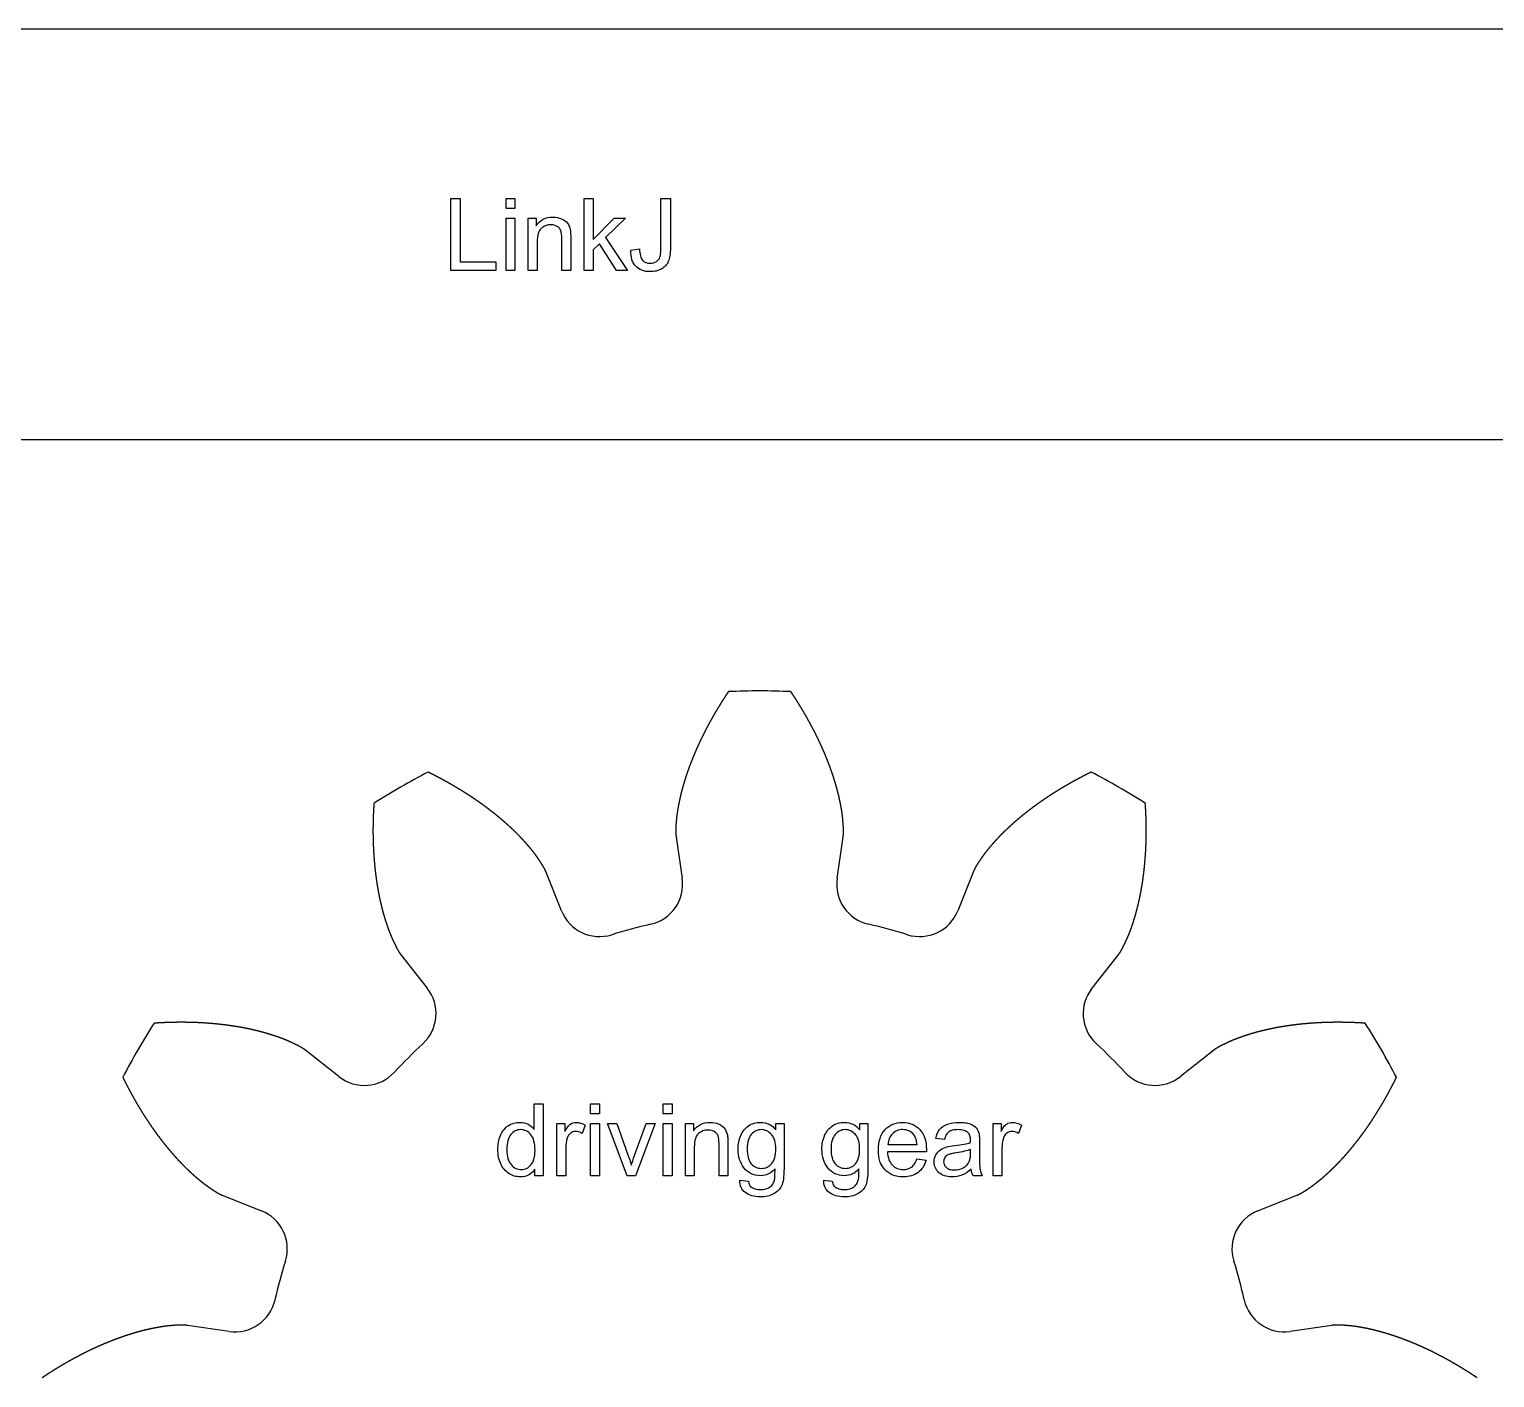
# Model space of a CAD drawing. Header units: millimetres. Extents: x 19 to 1179, y 19 to 1134.
# Drawn here: x 671.4 to 992.9, y 838.5 to 1134.3 of the extents above; entities that cross this region are included whole.
import ezdxf

# ---------------------------------------------------------------- set-up
doc = ezdxf.new("R2010")
doc.units = ezdxf.units.MM
doc.layers.add('cut', color=5, linetype='Continuous', true_color=0x0000ff)
doc.layers.add('line engraving', color=1, linetype='Continuous', true_color=0xff0000)

msp = doc.modelspace()

# ---------------------------------------------------------------- linework, layer by layer
at = {"layer": 'cut', "color": 5, "true_color": 0x0000ff}
for p, q in [((813.28, 957.14), (814.62, 948)), ((848.6, 948), (849.93, 957.14)), ((788.13, 940.9), (784.72, 949.48)), ((878.5, 949.48), (875.09, 940.9)), ((752.97, 931.15), (758.7, 923.91)), ((904.52, 923.91), (910.24, 931.15)), ((739.31, 904.52), (732.06, 910.24)), ((931.15, 910.24), (923.91, 904.52)), ((713.73, 878.5), (722.32, 875.09)), ((940.9, 875.09), (949.48, 878.5)), ((715.22, 848.6), (706.08, 849.93)), ((957.14, 849.93), (948, 848.6))]:
    msp.add_line(p, q, dxfattribs=at)
msp.add_lwpolyline([(664.2, 1044.26), (1114.2, 1044.26, 1), (1114.2, 1134.26), (664.2, 1134.26, 1)], format="xyb", close=True, dxfattribs=at)
for centre, radius, start, end in [((831.61, 831.61), 157.5, 87.5067, 92.4933), ((831.61, 831.61), 157.5, 117.5067, 122.4933), ((831.61, 831.61), 157.5, 57.5067, 62.4933), ((805.71, 946.7), 9, -77.3183, 8.3062), ((857.51, 946.7), 9, 171.6938, -102.6817), ((796.49, 944.23), 9, -158.3062, -72.6817), ((866.72, 944.23), 9, -107.3183, -21.6938), ((831.61, 831.61), 108.97, 102.6817, 107.3183), ((831.61, 831.61), 108.97, 72.6817, 77.3183), ((751.63, 918.33), 9, -47.3183, 38.3062), ((911.58, 918.33), 9, 141.6938, -132.6817), ((831.61, 831.61), 157.5, 147.5067, 152.4933), ((831.61, 831.61), 157.5, 27.5067, 32.4933), ((831.61, 831.61), 108.97, 132.6817, 137.3183), ((831.61, 831.61), 108.97, 42.6817, 47.3183), ((744.89, 911.58), 9, -128.3062, -42.6817), ((918.33, 911.58), 9, -137.3183, -51.6938), ((718.99, 866.72), 9, -17.3183, 68.3062), ((944.23, 866.72), 9, 111.6938, -162.6817), ((831.61, 831.61), 108.97, 162.6817, 167.3183), ((831.61, 831.61), 108.97, 12.6817, 17.3183), ((716.52, 857.51), 9, -98.3062, -12.6817), ((946.7, 857.51), 9, -167.3183, -81.6938)]:
    msp.add_arc(centre, radius, start, end, dxfattribs=at)
for points in [[(824.76, 988.96), (824.7, 988.87), (824.58, 988.7), (824.41, 988.43), (824.18, 988.08), (823.89, 987.65), (823.61, 987.21), (823.33, 986.77), (823.05, 986.32), (822.78, 985.88), (822.51, 985.44), (822.24, 985), (821.98, 984.55), (821.72, 984.11), (821.46, 983.66), (821.21, 983.22), (820.96, 982.77), (820.71, 982.32), (820.46, 981.87), (820.22, 981.42), (819.99, 980.97), (819.75, 980.52), (819.52, 980.07), (819.29, 979.62), (819.07, 979.17), (818.85, 978.72), (818.63, 978.26), (818.41, 977.81), (818.2, 977.35), (818, 976.9), (817.79, 976.44), (817.59, 975.99), (817.4, 975.53), (817.21, 975.07), (817.02, 974.62), (816.83, 974.16), (816.65, 973.7), (816.47, 973.24), (816.3, 972.78), (816.13, 972.33), (815.96, 971.87), (815.8, 971.41), (815.64, 970.95), (815.49, 970.49), (815.34, 970.02), (815.19, 969.56), (815.05, 969.1), (814.92, 968.64), (814.78, 968.18), (814.65, 967.72), (814.53, 967.26), (814.41, 966.79), (814.3, 966.33), (814.19, 965.87), (814.09, 965.41), (813.99, 964.95), (813.89, 964.48), (813.8, 964.02), (813.72, 963.56), (813.64, 963.1), (813.56, 962.64), (813.49, 962.18), (813.44, 961.71), (813.39, 961.25), (813.34, 960.79), (813.3, 960.33), (813.27, 959.87), (813.24, 959.41), (813.21, 958.96), (813.2, 958.5), (813.2, 958.04), (813.22, 957.68), (813.24, 957.41), (813.27, 957.23), (813.28, 957.14)], [(849.93, 957.14), (849.95, 957.23), (849.97, 957.41), (850, 957.68), (850.02, 958.04), (850.02, 958.5), (850, 958.96), (849.98, 959.41), (849.95, 959.87), (849.91, 960.33), (849.87, 960.79), (849.83, 961.25), (849.78, 961.71), (849.72, 962.18), (849.65, 962.64), (849.58, 963.1), (849.5, 963.56), (849.41, 964.02), (849.32, 964.48), (849.23, 964.95), (849.13, 965.41), (849.03, 965.87), (848.92, 966.33), (848.8, 966.79), (848.68, 967.26), (848.56, 967.72), (848.43, 968.18), (848.3, 968.64), (848.16, 969.1), (848.02, 969.56), (847.88, 970.02), (847.73, 970.49), (847.57, 970.95), (847.41, 971.41), (847.25, 971.87), (847.09, 972.33), (846.92, 972.78), (846.74, 973.24), (846.57, 973.7), (846.38, 974.16), (846.2, 974.62), (846.01, 975.07), (845.82, 975.53), (845.62, 975.99), (845.42, 976.44), (845.22, 976.9), (845.01, 977.35), (844.8, 977.81), (844.59, 978.26), (844.37, 978.72), (844.15, 979.17), (843.92, 979.62), (843.7, 980.07), (843.47, 980.52), (843.23, 980.97), (842.99, 981.42), (842.75, 981.87), (842.51, 982.32), (842.26, 982.77), (842.01, 983.22), (841.75, 983.66), (841.5, 984.11), (841.24, 984.55), (840.97, 985), (840.71, 985.44), (840.44, 985.88), (840.16, 986.32), (839.89, 986.77), (839.61, 987.21), (839.33, 987.65), (839.04, 988.08), (838.81, 988.43), (838.63, 988.7), (838.52, 988.87), (838.46, 988.96)], [(784.72, 949.48), (784.68, 949.57), (784.61, 949.73), (784.5, 949.98), (784.33, 950.31), (784.11, 950.7), (783.86, 951.09), (783.61, 951.48), (783.36, 951.86), (783.1, 952.24), (782.83, 952.62), (782.57, 953), (782.29, 953.37), (782.01, 953.74), (781.72, 954.11), (781.43, 954.47), (781.13, 954.83), (780.82, 955.19), (780.51, 955.54), (780.2, 955.89), (779.88, 956.24), (779.56, 956.59), (779.24, 956.94), (778.91, 957.28), (778.57, 957.62), (778.23, 957.96), (777.89, 958.29), (777.55, 958.63), (777.2, 958.96), (776.84, 959.29), (776.49, 959.61), (776.13, 959.94), (775.76, 960.26), (775.4, 960.58), (775.03, 960.9), (774.65, 961.21), (774.28, 961.52), (773.9, 961.84), (773.51, 962.14), (773.13, 962.45), (772.74, 962.75), (772.35, 963.05), (771.95, 963.35), (771.55, 963.65), (771.15, 963.95), (770.75, 964.24), (770.34, 964.53), (769.93, 964.82), (769.52, 965.1), (769.11, 965.39), (768.69, 965.67), (768.27, 965.95), (767.84, 966.23), (767.42, 966.5), (766.99, 966.77), (766.56, 967.04), (766.13, 967.31), (765.69, 967.58), (765.25, 967.84), (764.81, 968.1), (764.37, 968.36), (763.92, 968.62), (763.47, 968.88), (763.02, 969.13), (762.57, 969.38), (762.12, 969.63), (761.66, 969.87), (761.2, 970.12), (760.74, 970.36), (760.27, 970.6), (759.81, 970.84), (759.43, 971.02), (759.15, 971.16), (758.96, 971.26), (758.87, 971.3)], [(904.35, 971.3), (904.26, 971.26), (904.07, 971.16), (903.78, 971.02), (903.41, 970.84), (902.94, 970.6), (902.48, 970.36), (902.02, 970.12), (901.56, 969.87), (901.1, 969.63), (900.64, 969.38), (900.19, 969.13), (899.74, 968.88), (899.29, 968.62), (898.85, 968.36), (898.4, 968.1), (897.96, 967.84), (897.53, 967.58), (897.09, 967.31), (896.66, 967.04), (896.22, 966.77), (895.8, 966.5), (895.37, 966.23), (894.95, 965.95), (894.53, 965.67), (894.11, 965.39), (893.69, 965.1), (893.28, 964.82), (892.87, 964.53), (892.47, 964.24), (892.06, 963.95), (891.66, 963.65), (891.26, 963.35), (890.87, 963.05), (890.48, 962.75), (890.09, 962.45), (889.7, 962.14), (889.32, 961.84), (888.94, 961.52), (888.56, 961.21), (888.19, 960.9), (887.82, 960.58), (887.45, 960.26), (887.09, 959.94), (886.73, 959.61), (886.37, 959.29), (886.02, 958.96), (885.67, 958.63), (885.32, 958.29), (884.98, 957.96), (884.64, 957.62), (884.31, 957.28), (883.98, 956.94), (883.65, 956.59), (883.33, 956.24), (883.02, 955.89), (882.7, 955.54), (882.39, 955.19), (882.09, 954.83), (881.79, 954.47), (881.49, 954.11), (881.21, 953.74), (880.92, 953.37), (880.65, 953), (880.38, 952.62), (880.12, 952.24), (879.86, 951.86), (879.6, 951.48), (879.35, 951.09), (879.11, 950.7), (878.88, 950.31), (878.72, 949.98), (878.6, 949.73), (878.53, 949.57), (878.5, 949.48)], [(747, 964.45), (746.99, 964.35), (746.98, 964.14), (746.96, 963.82), (746.93, 963.4), (746.91, 962.88), (746.88, 962.36), (746.86, 961.84), (746.84, 961.32), (746.83, 960.8), (746.81, 960.28), (746.8, 959.76), (746.8, 959.25), (746.79, 958.73), (746.79, 958.22), (746.8, 957.7), (746.8, 957.19), (746.81, 956.68), (746.82, 956.17), (746.84, 955.66), (746.86, 955.15), (746.88, 954.64), (746.91, 954.14), (746.94, 953.63), (746.97, 953.13), (747, 952.63), (747.04, 952.12), (747.08, 951.62), (747.13, 951.13), (747.18, 950.63), (747.23, 950.13), (747.28, 949.64), (747.34, 949.14), (747.4, 948.65), (747.47, 948.16), (747.54, 947.67), (747.61, 947.19), (747.68, 946.7), (747.76, 946.22), (747.84, 945.73), (747.93, 945.25), (748.02, 944.77), (748.11, 944.3), (748.21, 943.82), (748.31, 943.35), (748.42, 942.87), (748.52, 942.4), (748.64, 941.94), (748.75, 941.47), (748.87, 941.01), (748.99, 940.54), (749.12, 940.08), (749.25, 939.63), (749.39, 939.17), (749.53, 938.72), (749.68, 938.27), (749.83, 937.82), (749.98, 937.38), (750.14, 936.94), (750.3, 936.5), (750.46, 936.06), (750.64, 935.63), (750.82, 935.2), (751, 934.77), (751.2, 934.35), (751.39, 933.94), (751.59, 933.52), (751.8, 933.11), (752, 932.7), (752.22, 932.29), (752.45, 931.9), (752.65, 931.59), (752.81, 931.37), (752.92, 931.23), (752.97, 931.15)], [(910.24, 931.15), (910.3, 931.23), (910.41, 931.37), (910.57, 931.59), (910.77, 931.9), (911, 932.29), (911.21, 932.7), (911.42, 933.11), (911.62, 933.52), (911.82, 933.94), (912.02, 934.35), (912.21, 934.77), (912.4, 935.2), (912.58, 935.63), (912.75, 936.06), (912.92, 936.5), (913.08, 936.94), (913.24, 937.38), (913.39, 937.82), (913.54, 938.27), (913.68, 938.72), (913.82, 939.17), (913.96, 939.63), (914.09, 940.08), (914.22, 940.54), (914.34, 941.01), (914.46, 941.47), (914.58, 941.94), (914.69, 942.4), (914.8, 942.87), (914.9, 943.35), (915.01, 943.82), (915.1, 944.3), (915.2, 944.77), (915.29, 945.25), (915.37, 945.73), (915.45, 946.22), (915.53, 946.7), (915.61, 947.19), (915.68, 947.67), (915.75, 948.16), (915.81, 948.65), (915.88, 949.14), (915.93, 949.64), (915.99, 950.13), (916.04, 950.63), (916.09, 951.13), (916.13, 951.62), (916.18, 952.12), (916.21, 952.63), (916.25, 953.13), (916.28, 953.63), (916.31, 954.14), (916.33, 954.64), (916.36, 955.15), (916.38, 955.66), (916.39, 956.17), (916.4, 956.68), (916.41, 957.19), (916.42, 957.7), (916.42, 958.22), (916.42, 958.73), (916.42, 959.25), (916.41, 959.76), (916.4, 960.28), (916.39, 960.8), (916.38, 961.32), (916.36, 961.84), (916.33, 962.36), (916.31, 962.88), (916.28, 963.4), (916.26, 963.82), (916.24, 964.14), (916.22, 964.35), (916.22, 964.45)], [(732.06, 910.24), (731.99, 910.3), (731.84, 910.41), (731.62, 910.57), (731.32, 910.77), (730.92, 911), (730.52, 911.21), (730.11, 911.42), (729.7, 911.62), (729.28, 911.82), (728.86, 912.02), (728.44, 912.21), (728.02, 912.4), (727.59, 912.58), (727.16, 912.75), (726.72, 912.92), (726.28, 913.08), (725.84, 913.24), (725.39, 913.39), (724.94, 913.54), (724.49, 913.68), (724.04, 913.82), (723.59, 913.96), (723.13, 914.09), (722.67, 914.22), (722.21, 914.34), (721.75, 914.46), (721.28, 914.58), (720.81, 914.69), (720.34, 914.8), (719.87, 914.9), (719.4, 915.01), (718.92, 915.1), (718.44, 915.2), (717.96, 915.29), (717.48, 915.37), (717, 915.45), (716.52, 915.53), (716.03, 915.61), (715.54, 915.68), (715.05, 915.75), (714.56, 915.81), (714.07, 915.88), (713.58, 915.93), (713.08, 915.99), (712.59, 916.04), (712.09, 916.09), (711.59, 916.13), (711.09, 916.18), (710.59, 916.21), (710.09, 916.25), (709.58, 916.28), (709.08, 916.31), (708.57, 916.33), (708.07, 916.36), (707.56, 916.38), (707.05, 916.39), (706.54, 916.4), (706.02, 916.41), (705.51, 916.42), (705, 916.42), (704.48, 916.42), (703.97, 916.42), (703.45, 916.41), (702.93, 916.4), (702.42, 916.39), (701.9, 916.38), (701.38, 916.36), (700.86, 916.33), (700.33, 916.31), (699.81, 916.28), (699.39, 916.26), (699.08, 916.24), (698.87, 916.22), (698.76, 916.22)], [(964.45, 916.22), (964.35, 916.22), (964.14, 916.24), (963.82, 916.26), (963.4, 916.28), (962.88, 916.31), (962.36, 916.33), (961.84, 916.36), (961.32, 916.38), (960.8, 916.39), (960.28, 916.4), (959.76, 916.41), (959.25, 916.42), (958.73, 916.42), (958.22, 916.42), (957.7, 916.42), (957.19, 916.41), (956.68, 916.4), (956.17, 916.39), (955.66, 916.38), (955.15, 916.36), (954.64, 916.33), (954.14, 916.31), (953.63, 916.28), (953.13, 916.25), (952.63, 916.21), (952.12, 916.18), (951.62, 916.13), (951.13, 916.09), (950.63, 916.04), (950.13, 915.99), (949.64, 915.93), (949.14, 915.88), (948.65, 915.81), (948.16, 915.75), (947.67, 915.68), (947.19, 915.61), (946.7, 915.53), (946.22, 915.45), (945.73, 915.37), (945.25, 915.29), (944.77, 915.2), (944.3, 915.1), (943.82, 915.01), (943.35, 914.9), (942.87, 914.8), (942.4, 914.69), (941.94, 914.58), (941.47, 914.46), (941.01, 914.34), (940.54, 914.22), (940.08, 914.09), (939.63, 913.96), (939.17, 913.82), (938.72, 913.68), (938.27, 913.54), (937.82, 913.39), (937.38, 913.24), (936.94, 913.08), (936.5, 912.92), (936.06, 912.75), (935.63, 912.58), (935.2, 912.4), (934.77, 912.21), (934.35, 912.02), (933.94, 911.82), (933.52, 911.62), (933.11, 911.42), (932.7, 911.21), (932.29, 911), (931.9, 910.77), (931.59, 910.57), (931.37, 910.41), (931.23, 910.3), (931.15, 910.24)], [(691.91, 904.35), (691.96, 904.26), (692.05, 904.07), (692.19, 903.78), (692.38, 903.41), (692.62, 902.94), (692.86, 902.48), (693.1, 902.02), (693.34, 901.56), (693.59, 901.1), (693.84, 900.64), (694.09, 900.19), (694.34, 899.74), (694.59, 899.29), (694.85, 898.85), (695.11, 898.4), (695.37, 897.96), (695.64, 897.53), (695.9, 897.09), (696.17, 896.66), (696.44, 896.22), (696.71, 895.8), (696.99, 895.37), (697.27, 894.95), (697.55, 894.53), (697.83, 894.11), (698.11, 893.69), (698.4, 893.28), (698.69, 892.87), (698.98, 892.47), (699.27, 892.06), (699.56, 891.66), (699.86, 891.26), (700.16, 890.87), (700.46, 890.48), (700.77, 890.09), (701.07, 889.7), (701.38, 889.32), (701.69, 888.94), (702, 888.56), (702.32, 888.19), (702.64, 887.82), (702.96, 887.45), (703.28, 887.09), (703.6, 886.73), (703.93, 886.37), (704.26, 886.02), (704.59, 885.67), (704.92, 885.32), (705.26, 884.98), (705.59, 884.64), (705.93, 884.31), (706.28, 883.98), (706.62, 883.65), (706.97, 883.33), (707.32, 883.02), (707.68, 882.7), (708.03, 882.39), (708.39, 882.09), (708.75, 881.79), (709.11, 881.49), (709.48, 881.21), (709.85, 880.92), (710.22, 880.65), (710.6, 880.38), (710.98, 880.12), (711.36, 879.86), (711.74, 879.6), (712.12, 879.35), (712.51, 879.11), (712.91, 878.88), (713.23, 878.72), (713.48, 878.6), (713.65, 878.53), (713.73, 878.5)], [(949.48, 878.5), (949.57, 878.53), (949.73, 878.6), (949.98, 878.72), (950.31, 878.88), (950.7, 879.11), (951.09, 879.35), (951.48, 879.6), (951.86, 879.86), (952.24, 880.12), (952.62, 880.38), (953, 880.65), (953.37, 880.92), (953.74, 881.21), (954.11, 881.49), (954.47, 881.79), (954.83, 882.09), (955.19, 882.39), (955.54, 882.7), (955.89, 883.02), (956.24, 883.33), (956.59, 883.65), (956.94, 883.98), (957.28, 884.31), (957.62, 884.64), (957.96, 884.98), (958.29, 885.32), (958.63, 885.67), (958.96, 886.02), (959.29, 886.37), (959.61, 886.73), (959.94, 887.09), (960.26, 887.45), (960.58, 887.82), (960.9, 888.19), (961.21, 888.56), (961.52, 888.94), (961.84, 889.32), (962.14, 889.7), (962.45, 890.09), (962.75, 890.48), (963.05, 890.87), (963.35, 891.26), (963.65, 891.66), (963.95, 892.06), (964.24, 892.47), (964.53, 892.87), (964.82, 893.28), (965.1, 893.69), (965.39, 894.11), (965.67, 894.53), (965.95, 894.95), (966.23, 895.37), (966.5, 895.8), (966.77, 896.22), (967.04, 896.66), (967.31, 897.09), (967.58, 897.53), (967.84, 897.96), (968.1, 898.4), (968.36, 898.85), (968.62, 899.29), (968.88, 899.74), (969.13, 900.19), (969.38, 900.64), (969.63, 901.1), (969.87, 901.56), (970.12, 902.02), (970.36, 902.48), (970.6, 902.94), (970.84, 903.41), (971.02, 903.78), (971.16, 904.07), (971.26, 904.26), (971.3, 904.35)], [(706.08, 849.93), (705.99, 849.95), (705.81, 849.97), (705.54, 850), (705.17, 850.02), (704.72, 850.02), (704.26, 850), (703.8, 849.98), (703.34, 849.95), (702.88, 849.91), (702.42, 849.87), (701.96, 849.83), (701.5, 849.78), (701.04, 849.72), (700.58, 849.65), (700.12, 849.58), (699.66, 849.5), (699.19, 849.41), (698.73, 849.32), (698.27, 849.23), (697.81, 849.13), (697.35, 849.03), (696.88, 848.92), (696.42, 848.8), (695.96, 848.68), (695.5, 848.56), (695.04, 848.43), (694.57, 848.3), (694.11, 848.16), (693.65, 848.02), (693.19, 847.88), (692.73, 847.73), (692.27, 847.57), (691.81, 847.41), (691.35, 847.25), (690.89, 847.09), (690.43, 846.92), (689.97, 846.74), (689.51, 846.57), (689.06, 846.38), (688.6, 846.2), (688.14, 846.01), (687.68, 845.82), (687.23, 845.62), (686.77, 845.42), (686.32, 845.22), (685.86, 845.01), (685.41, 844.8), (684.95, 844.59), (684.5, 844.37), (684.05, 844.15), (683.6, 843.92), (683.14, 843.7), (682.69, 843.47), (682.24, 843.23), (681.79, 842.99), (681.34, 842.75), (680.9, 842.51), (680.45, 842.26), (680, 842.01), (679.55, 841.75), (679.11, 841.5), (678.66, 841.24), (678.22, 840.97), (677.78, 840.71), (677.33, 840.44), (676.89, 840.16), (676.45, 839.89), (676.01, 839.61), (675.57, 839.33), (675.13, 839.04), (674.78, 838.81), (674.52, 838.63), (674.34, 838.52), (674.26, 838.46)], [(988.96, 838.46), (988.87, 838.52), (988.7, 838.63), (988.43, 838.81), (988.08, 839.04), (987.65, 839.33), (987.21, 839.61), (986.77, 839.89), (986.32, 840.16), (985.88, 840.44), (985.44, 840.71), (985, 840.97), (984.55, 841.24), (984.11, 841.5), (983.66, 841.75), (983.22, 842.01), (982.77, 842.26), (982.32, 842.51), (981.87, 842.75), (981.42, 842.99), (980.97, 843.23), (980.52, 843.47), (980.07, 843.7), (979.62, 843.92), (979.17, 844.15), (978.72, 844.37), (978.26, 844.59), (977.81, 844.8), (977.35, 845.01), (976.9, 845.22), (976.44, 845.42), (975.99, 845.62), (975.53, 845.82), (975.07, 846.01), (974.62, 846.2), (974.16, 846.38), (973.7, 846.57), (973.24, 846.74), (972.78, 846.92), (972.33, 847.09), (971.87, 847.25), (971.41, 847.41), (970.95, 847.57), (970.49, 847.73), (970.02, 847.88), (969.56, 848.02), (969.1, 848.16), (968.64, 848.3), (968.18, 848.43), (967.72, 848.56), (967.26, 848.68), (966.79, 848.8), (966.33, 848.92), (965.87, 849.03), (965.41, 849.13), (964.95, 849.23), (964.48, 849.32), (964.02, 849.41), (963.56, 849.5), (963.1, 849.58), (962.64, 849.65), (962.18, 849.72), (961.71, 849.78), (961.25, 849.83), (960.79, 849.87), (960.33, 849.91), (959.87, 849.95), (959.41, 849.98), (958.96, 850), (958.5, 850.02), (958.04, 850.02), (957.68, 850), (957.41, 849.97), (957.23, 849.95), (957.14, 849.93)]]:
    msp.add_open_spline(points, degree=5, dxfattribs=at)
at = {"layer": 'line engraving', "color": 1, "true_color": 0xff0000}
for points in [[(763.86, 1081.36), (763.86, 1097.15), (765.95, 1097.15), (765.95, 1083.22), (773.73, 1083.22), (773.73, 1081.36), (763.86, 1081.36)], [(775.98, 1094.92), (775.98, 1097.15), (777.92, 1097.15), (777.92, 1094.92), (775.98, 1094.92)], [(793.15, 1081.36), (793.15, 1097.15), (795.09, 1097.15), (795.09, 1088.15), (799.68, 1092.8), (802.2, 1092.8), (797.82, 1088.56), (802.64, 1081.36), (800.24, 1081.36), (796.46, 1087.21), (795.09, 1085.89), (795.09, 1081.36), (793.15, 1081.36)], [(803.36, 1085.84), (805.24, 1086.1), (805.27, 1085.66), (805.32, 1085.27), (805.38, 1084.9), (805.45, 1084.57), (805.55, 1084.28), (805.65, 1084.03), (805.78, 1083.81), (805.92, 1083.62), (806.08, 1083.46), (806.25, 1083.33), (806.44, 1083.21), (806.64, 1083.12), (806.86, 1083.05), (807.09, 1082.99), (807.33, 1082.96), (807.59, 1082.95), (807.97, 1082.98), (808.33, 1083.04), (808.65, 1083.16), (808.95, 1083.31), (809.21, 1083.51), (809.43, 1083.74), (809.61, 1084), (809.74, 1084.29), (809.79, 1084.46), (809.83, 1084.65), (809.87, 1084.86), (809.9, 1085.1), (809.92, 1085.36), (809.94, 1085.64), (809.95, 1085.94), (809.95, 1086.27), (809.95, 1097.15), (812.04, 1097.15), (812.04, 1086.39), (812.04, 1085.91), (812.01, 1085.45), (811.98, 1085.03), (811.92, 1084.63), (811.86, 1084.26), (811.77, 1083.92), (811.68, 1083.61), (811.56, 1083.32), (811.44, 1083.05), (811.29, 1082.81), (811.13, 1082.58), (810.94, 1082.36), (810.75, 1082.16), (810.53, 1081.98), (810.3, 1081.81), (810.05, 1081.66), (809.78, 1081.53), (809.5, 1081.41), (809.21, 1081.31), (808.92, 1081.23), (808.6, 1081.17), (808.28, 1081.12), (807.95, 1081.1), (807.6, 1081.09), (807.1, 1081.11), (806.63, 1081.16), (806.18, 1081.26), (805.77, 1081.39), (805.39, 1081.56), (805.03, 1081.76), (804.71, 1082), (804.42, 1082.28), (804.16, 1082.6), (803.94, 1082.96), (803.75, 1083.35), (803.6, 1083.77), (803.49, 1084.23), (803.41, 1084.73), (803.37, 1085.27), (803.36, 1085.84)], [(780.87, 1081.36), (780.87, 1092.8), (782.62, 1092.8), (782.62, 1091.17), (782.95, 1091.62), (783.32, 1092), (783.72, 1092.32), (784.16, 1092.59), (784.63, 1092.79), (785.14, 1092.94), (785.68, 1093.03), (786.26, 1093.06), (786.77, 1093.04), (787.25, 1092.97), (787.72, 1092.85), (788.16, 1092.69), (788.57, 1092.49), (788.92, 1092.26), (789.22, 1092), (789.46, 1091.71), (789.66, 1091.4), (789.82, 1091.05), (789.96, 1090.68), (790.06, 1090.28), (790.09, 1090.13), (790.11, 1089.96), (790.13, 1089.76), (790.14, 1089.54), (790.15, 1089.29), (790.16, 1089.02), (790.17, 1088.72), (790.17, 1088.39), (790.17, 1081.36), (788.23, 1081.36), (788.23, 1088.32), (788.22, 1088.87), (788.17, 1089.35), (788.1, 1089.76), (788, 1090.09), (787.87, 1090.37), (787.69, 1090.62), (787.47, 1090.84), (787.2, 1091.03), (786.9, 1091.18), (786.57, 1091.29), (786.22, 1091.36), (785.85, 1091.38), (785.54, 1091.37), (785.25, 1091.33), (784.97, 1091.27), (784.69, 1091.18), (784.43, 1091.07), (784.18, 1090.94), (783.94, 1090.78), (783.71, 1090.59), (783.5, 1090.37), (783.32, 1090.11), (783.16, 1089.8), (783.04, 1089.45), (782.94, 1089.06), (782.87, 1088.62), (782.82, 1088.14), (782.81, 1087.61), (782.81, 1081.36), (780.87, 1081.36)], [(775.98, 1081.36), (775.98, 1092.8), (777.92, 1092.8), (777.92, 1081.36), (775.98, 1081.36)], [(782.3, 882.77), (782.3, 884.22), (782.02, 883.82), (781.7, 883.47), (781.34, 883.18), (780.96, 882.94), (780.54, 882.75), (780.1, 882.62), (779.62, 882.54), (779.1, 882.51), (778.77, 882.53), (778.43, 882.56), (778.11, 882.62), (777.79, 882.7), (777.48, 882.81), (777.18, 882.94), (776.88, 883.09), (776.59, 883.27), (776.31, 883.47), (776.05, 883.68), (775.8, 883.92), (775.57, 884.17), (775.36, 884.44), (775.16, 884.74), (774.98, 885.05), (774.81, 885.37), (774.66, 885.72), (774.53, 886.08), (774.43, 886.45), (774.34, 886.83), (774.27, 887.22), (774.22, 887.63), (774.19, 888.05), (774.18, 888.48), (774.19, 888.91), (774.22, 889.32), (774.26, 889.72), (774.32, 890.12), (774.4, 890.5), (774.5, 890.87), (774.62, 891.24), (774.75, 891.59), (774.9, 891.93), (775.07, 892.25), (775.26, 892.55), (775.46, 892.82), (775.69, 893.08), (775.93, 893.32), (776.19, 893.53), (776.46, 893.73), (776.75, 893.9), (777.05, 894.06), (777.36, 894.18), (777.67, 894.29), (778, 894.37), (778.33, 894.43), (778.67, 894.46), (779.02, 894.47), (779.52, 894.45), (780, 894.36), (780.44, 894.23), (780.86, 894.04), (781.25, 893.8), (781.59, 893.54), (781.9, 893.23), (782.18, 892.9), (782.18, 898.57), (784.1, 898.57), (784.1, 882.77), (782.3, 882.77)], [(794.51, 896.34), (794.51, 898.57), (796.45, 898.57), (796.45, 896.34), (794.51, 896.34)], [(810.45, 896.34), (810.45, 898.57), (812.39, 898.57), (812.39, 896.34), (810.45, 896.34)], [(787.13, 882.77), (787.13, 894.22), (788.88, 894.22), (788.88, 892.48), (789.04, 892.77), (789.21, 893.04), (789.36, 893.28), (789.52, 893.49), (789.67, 893.68), (789.82, 893.84), (789.97, 893.98), (790.11, 894.09), (790.4, 894.26), (790.71, 894.38), (791.02, 894.45), (791.36, 894.47), (791.85, 894.44), (792.34, 894.32), (792.85, 894.12), (793.35, 893.85), (792.68, 892.05), (792.33, 892.23), (791.97, 892.36), (791.61, 892.44), (791.26, 892.47), (790.95, 892.45), (790.66, 892.37), (790.38, 892.25), (790.12, 892.09), (789.88, 891.88), (789.68, 891.63), (789.52, 891.35), (789.39, 891.03), (789.25, 890.5), (789.15, 889.94), (789.09, 889.37), (789.07, 888.76), (789.07, 882.77), (787.13, 882.77)], [(794.51, 882.77), (794.51, 894.22), (796.45, 894.22), (796.45, 882.77), (794.51, 882.77)], [(802.58, 882.77), (798.23, 894.22), (800.28, 894.22), (802.73, 887.36), (802.93, 886.8), (803.12, 886.23), (803.3, 885.65), (803.47, 885.06), (803.61, 885.53), (803.78, 886.05), (803.97, 886.62), (804.19, 887.23), (806.73, 894.22), (808.73, 894.22), (804.39, 882.77), (802.58, 882.77)], [(810.45, 882.77), (810.45, 894.22), (812.39, 894.22), (812.39, 882.77), (810.45, 882.77)], [(815.34, 882.77), (815.34, 894.22), (817.09, 894.22), (817.09, 892.59), (817.42, 893.03), (817.79, 893.41), (818.19, 893.74), (818.63, 894), (819.1, 894.21), (819.61, 894.36), (820.15, 894.44), (820.73, 894.47), (821.24, 894.45), (821.72, 894.38), (822.19, 894.26), (822.63, 894.1), (823.04, 893.9), (823.39, 893.67), (823.69, 893.41), (823.93, 893.13), (824.13, 892.81), (824.3, 892.47), (824.43, 892.09), (824.53, 891.69), (824.56, 891.55), (824.58, 891.37), (824.6, 891.18), (824.61, 890.95), (824.63, 890.7), (824.63, 890.43), (824.64, 890.13), (824.64, 889.81), (824.64, 882.77), (822.7, 882.77), (822.7, 889.73), (822.69, 890.29), (822.65, 890.77), (822.57, 891.17), (822.48, 891.51), (822.34, 891.78), (822.16, 892.03), (821.94, 892.25), (821.67, 892.44), (821.37, 892.6), (821.05, 892.71), (820.7, 892.77), (820.32, 892.79), (820.02, 892.78), (819.72, 892.74), (819.44, 892.68), (819.17, 892.6), (818.9, 892.49), (818.65, 892.35), (818.41, 892.19), (818.18, 892.01), (817.97, 891.79), (817.79, 891.52), (817.63, 891.22), (817.51, 890.87), (817.41, 890.47), (817.34, 890.03), (817.3, 889.55), (817.28, 889.02), (817.28, 882.77), (815.34, 882.77)], [(827.26, 881.82), (829.15, 881.54), (829.23, 881.14), (829.37, 880.79), (829.56, 880.5), (829.8, 880.27), (829.99, 880.15), (830.2, 880.04), (830.42, 879.94), (830.66, 879.87), (830.91, 879.81), (831.18, 879.77), (831.47, 879.74), (831.77, 879.73), (832.1, 879.74), (832.41, 879.77), (832.7, 879.81), (832.97, 879.87), (833.22, 879.94), (833.45, 880.04), (833.66, 880.15), (833.85, 880.27), (834.03, 880.41), (834.19, 880.57), (834.34, 880.74), (834.47, 880.92), (834.59, 881.11), (834.69, 881.32), (834.77, 881.54), (834.85, 881.78), (834.88, 881.95), (834.91, 882.16), (834.94, 882.41), (834.96, 882.7), (834.97, 883.03), (834.98, 883.4), (834.99, 883.82), (834.99, 884.27), (834.66, 883.92), (834.31, 883.61), (833.94, 883.36), (833.56, 883.15), (833.15, 882.98), (832.73, 882.87), (832.28, 882.8), (831.82, 882.77), (831.24, 882.8), (830.7, 882.88), (830.2, 883.01), (829.72, 883.2), (829.28, 883.44), (828.88, 883.73), (828.51, 884.08), (828.17, 884.47), (827.86, 884.91), (827.6, 885.37), (827.38, 885.85), (827.2, 886.35), (827.05, 886.87), (826.95, 887.41), (826.89, 887.97), (826.87, 888.56), (826.88, 888.96), (826.91, 889.36), (826.96, 889.75), (827.02, 890.13), (827.1, 890.51), (827.21, 890.87), (827.33, 891.23), (827.46, 891.58), (827.62, 891.92), (827.79, 892.23), (827.98, 892.53), (828.19, 892.81), (828.41, 893.07), (828.65, 893.3), (828.91, 893.52), (829.18, 893.72), (829.47, 893.9), (829.77, 894.05), (830.08, 894.18), (830.41, 894.29), (830.74, 894.37), (831.09, 894.43), (831.46, 894.46), (831.83, 894.47), (832.32, 894.45), (832.8, 894.37), (833.25, 894.24), (833.68, 894.06), (834.08, 893.83), (834.47, 893.55), (834.83, 893.22), (835.17, 892.84), (835.17, 894.22), (836.96, 894.22), (836.96, 884.32), (836.95, 883.68), (836.92, 883.08), (836.88, 882.54), (836.82, 882.04), (836.75, 881.59), (836.65, 881.19), (836.54, 880.84), (836.41, 880.54), (836.27, 880.26), (836.1, 880.01), (835.92, 879.77), (835.71, 879.54), (835.49, 879.33), (835.24, 879.13), (834.97, 878.94), (834.69, 878.77), (834.39, 878.62), (834.07, 878.49), (833.73, 878.38), (833.37, 878.29), (833, 878.22), (832.61, 878.17), (832.21, 878.14), (831.79, 878.13), (831.29, 878.14), (830.81, 878.19), (830.36, 878.26), (829.93, 878.36), (829.53, 878.49), (829.16, 878.65), (828.81, 878.83), (828.48, 879.05), (828.18, 879.29), (827.93, 879.57), (827.72, 879.87), (827.54, 880.2), (827.41, 880.56), (827.32, 880.96), (827.27, 881.37), (827.26, 881.82)], [(845.66, 881.82), (847.55, 881.54), (847.64, 881.14), (847.77, 880.79), (847.96, 880.5), (848.21, 880.27), (848.4, 880.15), (848.6, 880.04), (848.82, 879.94), (849.06, 879.87), (849.32, 879.81), (849.59, 879.77), (849.88, 879.74), (850.18, 879.73), (850.51, 879.74), (850.81, 879.77), (851.1, 879.81), (851.37, 879.87), (851.62, 879.94), (851.85, 880.04), (852.07, 880.15), (852.26, 880.27), (852.43, 880.41), (852.6, 880.57), (852.74, 880.74), (852.87, 880.92), (852.99, 881.11), (853.09, 881.32), (853.18, 881.54), (853.25, 881.78), (853.29, 881.95), (853.32, 882.16), (853.34, 882.41), (853.36, 882.7), (853.38, 883.03), (853.39, 883.4), (853.39, 883.82), (853.39, 884.27), (853.06, 883.92), (852.72, 883.61), (852.35, 883.36), (851.96, 883.15), (851.56, 882.98), (851.13, 882.87), (850.69, 882.8), (850.22, 882.77), (849.65, 882.8), (849.11, 882.88), (848.6, 883.01), (848.13, 883.2), (847.69, 883.44), (847.28, 883.73), (846.91, 884.08), (846.57, 884.47), (846.27, 884.91), (846, 885.37), (845.78, 885.85), (845.6, 886.35), (845.46, 886.87), (845.36, 887.41), (845.3, 887.97), (845.28, 888.56), (845.29, 888.96), (845.31, 889.36), (845.36, 889.75), (845.42, 890.13), (845.51, 890.51), (845.61, 890.87), (845.73, 891.23), (845.87, 891.58), (846.03, 891.92), (846.2, 892.23), (846.39, 892.53), (846.6, 892.81), (846.82, 893.07), (847.06, 893.3), (847.31, 893.52), (847.59, 893.72), (847.88, 893.9), (848.18, 894.05), (848.49, 894.18), (848.81, 894.29), (849.15, 894.37), (849.5, 894.43), (849.86, 894.46), (850.23, 894.47), (850.73, 894.45), (851.2, 894.37), (851.65, 894.24), (852.08, 894.06), (852.49, 893.83), (852.87, 893.55), (853.23, 893.22), (853.57, 892.84), (853.57, 894.22), (855.36, 894.22), (855.36, 884.32), (855.35, 883.68), (855.33, 883.08), (855.29, 882.54), (855.23, 882.04), (855.15, 881.59), (855.06, 881.19), (854.95, 880.84), (854.82, 880.54), (854.67, 880.26), (854.51, 880.01), (854.32, 879.77), (854.12, 879.54), (853.89, 879.33), (853.64, 879.13), (853.38, 878.94), (853.09, 878.77), (852.79, 878.62), (852.47, 878.49), (852.13, 878.38), (851.78, 878.29), (851.41, 878.22), (851.02, 878.17), (850.61, 878.14), (850.19, 878.13), (849.69, 878.14), (849.22, 878.19), (848.77, 878.26), (848.34, 878.36), (847.94, 878.49), (847.56, 878.65), (847.21, 878.83), (846.88, 879.05), (846.59, 879.29), (846.33, 879.57), (846.12, 879.87), (845.95, 880.2), (845.82, 880.56), (845.72, 880.96), (845.67, 881.37), (845.66, 881.82)], [(866.13, 886.46), (868.13, 886.21), (868, 885.78), (867.84, 885.38), (867.66, 885), (867.46, 884.65), (867.22, 884.32), (866.97, 884.02), (866.68, 883.74), (866.37, 883.48), (866.04, 883.26), (865.69, 883.06), (865.31, 882.89), (864.91, 882.76), (864.49, 882.65), (864.05, 882.57), (863.59, 882.53), (863.1, 882.51), (862.49, 882.54), (861.91, 882.61), (861.36, 882.73), (860.85, 882.9), (860.37, 883.12), (859.92, 883.38), (859.5, 883.7), (859.12, 884.06), (858.77, 884.47), (858.47, 884.91), (858.22, 885.39), (858.01, 885.92), (857.85, 886.48), (857.74, 887.08), (857.67, 887.72), (857.65, 888.4), (857.67, 889.1), (857.74, 889.76), (857.86, 890.38), (858.02, 890.96), (858.23, 891.5), (858.48, 892), (858.79, 892.46), (859.13, 892.88), (859.52, 893.25), (859.93, 893.58), (860.37, 893.85), (860.84, 894.08), (861.34, 894.25), (861.86, 894.37), (862.41, 894.45), (862.99, 894.47), (863.55, 894.45), (864.09, 894.38), (864.59, 894.25), (865.08, 894.08), (865.53, 893.86), (865.96, 893.6), (866.36, 893.28), (866.74, 892.91), (867.08, 892.5), (867.38, 892.05), (867.63, 891.56), (867.83, 891.03), (867.99, 890.46), (868.11, 889.85), (868.17, 889.2), (868.2, 888.52), (868.2, 888.42), (868.19, 888.3), (868.19, 888.16), (868.19, 888), (859.65, 888), (859.69, 887.54), (859.76, 887.11), (859.85, 886.71), (859.97, 886.33), (860.12, 885.99), (860.29, 885.67), (860.49, 885.37), (860.72, 885.11), (860.97, 884.88), (861.23, 884.67), (861.5, 884.5), (861.8, 884.36), (862.1, 884.25), (862.42, 884.17), (862.76, 884.12), (863.11, 884.11), (863.37, 884.12), (863.62, 884.14), (863.87, 884.19), (864.1, 884.25), (864.32, 884.33), (864.53, 884.42), (864.74, 884.54), (864.93, 884.67), (865.11, 884.82), (865.29, 884.99), (865.45, 885.18), (865.61, 885.4), (865.75, 885.63), (865.89, 885.88), (866.01, 886.16), (866.13, 886.46)], [(878.03, 884.18), (877.5, 883.76), (876.98, 883.4), (876.46, 883.11), (875.96, 882.89), (875.45, 882.73), (874.93, 882.61), (874.38, 882.54), (873.82, 882.51), (873.36, 882.53), (872.93, 882.57), (872.53, 882.64), (872.15, 882.74), (871.8, 882.87), (871.48, 883.03), (871.19, 883.22), (870.92, 883.43), (870.68, 883.67), (870.48, 883.93), (870.31, 884.2), (870.16, 884.48), (870.05, 884.79), (869.97, 885.1), (869.93, 885.44), (869.91, 885.79), (869.93, 886.2), (870, 886.59), (870.12, 886.97), (870.29, 887.32), (870.5, 887.65), (870.73, 887.95), (871, 888.21), (871.29, 888.44), (871.61, 888.64), (871.95, 888.81), (872.31, 888.96), (872.69, 889.08), (873.01, 889.15), (873.41, 889.22), (873.87, 889.3), (874.41, 889.37), (874.98, 889.44), (875.51, 889.51), (876, 889.59), (876.45, 889.67), (876.87, 889.76), (877.24, 889.85), (877.58, 889.94), (877.87, 890.03), (877.88, 890.22), (877.88, 890.36), (877.88, 890.47), (877.88, 890.54), (877.87, 890.83), (877.85, 891.09), (877.81, 891.33), (877.75, 891.55), (877.67, 891.75), (877.57, 891.93), (877.46, 892.08), (877.33, 892.21), (877.14, 892.37), (876.92, 892.5), (876.67, 892.61), (876.41, 892.7), (876.12, 892.78), (875.81, 892.83), (875.48, 892.86), (875.12, 892.87), (874.79, 892.86), (874.49, 892.84), (874.2, 892.8), (873.94, 892.75), (873.69, 892.68), (873.48, 892.6), (873.28, 892.5), (873.1, 892.39), (872.95, 892.26), (872.8, 892.1), (872.66, 891.93), (872.54, 891.72), (872.42, 891.5), (872.32, 891.25), (872.22, 890.98), (872.14, 890.69), (870.24, 890.95), (870.39, 891.53), (870.59, 892.05), (870.82, 892.51), (871.09, 892.92), (871.42, 893.27), (871.82, 893.58), (872.28, 893.85), (872.81, 894.07), (873.39, 894.25), (874.02, 894.37), (874.69, 894.45), (875.4, 894.47), (875.76, 894.47), (876.1, 894.45), (876.43, 894.43), (876.73, 894.39), (877.02, 894.34), (877.29, 894.28), (877.55, 894.21), (877.79, 894.13), (878.21, 893.95), (878.58, 893.74), (878.89, 893.51), (879.13, 893.26), (879.33, 892.98), (879.5, 892.67), (879.63, 892.32), (879.74, 891.94), (879.76, 891.81), (879.78, 891.64), (879.8, 891.46), (879.81, 891.25), (879.82, 891.01), (879.83, 890.75), (879.83, 890.46), (879.83, 890.15), (879.83, 887.57), (879.84, 886.92), (879.84, 886.34), (879.85, 885.82), (879.86, 885.36), (879.88, 884.96), (879.9, 884.63), (879.93, 884.36), (879.96, 884.15), (880.03, 883.79), (880.14, 883.44), (880.28, 883.1), (880.45, 882.77), (878.42, 882.77), (878.28, 883.09), (878.17, 883.43), (878.09, 883.79), (878.03, 884.18)], [(882.82, 882.77), (882.82, 894.22), (884.56, 894.22), (884.56, 892.48), (884.73, 892.77), (884.89, 893.04), (885.05, 893.28), (885.21, 893.49), (885.36, 893.68), (885.51, 893.84), (885.65, 893.98), (885.8, 894.09), (886.09, 894.26), (886.39, 894.38), (886.71, 894.45), (887.04, 894.47), (887.53, 894.44), (888.03, 894.32), (888.53, 894.12), (889.04, 893.85), (888.37, 892.05), (888.01, 892.23), (887.66, 892.36), (887.3, 892.44), (886.95, 892.47), (886.64, 892.45), (886.34, 892.37), (886.06, 892.25), (885.8, 892.09), (885.57, 891.88), (885.37, 891.63), (885.21, 891.35), (885.08, 891.03), (884.94, 890.5), (884.84, 889.94), (884.78, 889.37), (884.76, 888.76), (884.76, 882.77), (882.82, 882.77)], [(776.17, 888.48), (776.19, 887.95), (776.23, 887.45), (776.3, 886.99), (776.4, 886.56), (776.54, 886.17), (776.69, 885.81), (776.88, 885.49), (777.1, 885.2), (777.34, 884.94), (777.58, 884.72), (777.84, 884.53), (778.11, 884.38), (778.39, 884.26), (778.68, 884.18), (778.98, 884.13), (779.29, 884.11), (779.6, 884.12), (779.9, 884.17), (780.19, 884.25), (780.46, 884.37), (780.73, 884.51), (780.98, 884.69), (781.22, 884.9), (781.45, 885.15), (781.66, 885.42), (781.84, 885.74), (781.99, 886.08), (782.11, 886.46), (782.21, 886.87), (782.28, 887.32), (782.32, 887.8), (782.34, 888.32), (782.32, 888.89), (782.28, 889.42), (782.21, 889.91), (782.11, 890.36), (781.98, 890.77), (781.83, 891.14), (781.64, 891.48), (781.43, 891.77), (781.2, 892.03), (780.95, 892.25), (780.69, 892.44), (780.42, 892.59), (780.14, 892.71), (779.84, 892.8), (779.53, 892.85), (779.2, 892.87), (778.88, 892.85), (778.58, 892.8), (778.29, 892.72), (778.01, 892.6), (777.75, 892.46), (777.5, 892.27), (777.26, 892.06), (777.04, 891.81), (776.84, 891.53), (776.66, 891.21), (776.51, 890.85), (776.39, 890.45), (776.3, 890.02), (776.23, 889.54), (776.19, 889.03), (776.17, 888.48)], [(828.87, 888.7), (828.88, 888.15), (828.92, 887.65), (828.99, 887.18), (829.09, 886.75), (829.21, 886.36), (829.37, 886.01), (829.55, 885.69), (829.76, 885.41), (829.99, 885.17), (830.24, 884.96), (830.49, 884.78), (830.77, 884.64), (831.05, 884.52), (831.36, 884.44), (831.67, 884.39), (832, 884.38), (832.33, 884.39), (832.64, 884.44), (832.94, 884.52), (833.23, 884.63), (833.5, 884.78), (833.76, 884.96), (834.01, 885.17), (834.24, 885.41), (834.45, 885.68), (834.64, 885.99), (834.79, 886.34), (834.92, 886.73), (835.02, 887.15), (835.09, 887.61), (835.13, 888.1), (835.15, 888.63), (835.13, 889.14), (835.09, 889.62), (835.02, 890.06), (834.91, 890.48), (834.78, 890.86), (834.62, 891.2), (834.43, 891.52), (834.22, 891.8), (833.98, 892.05), (833.73, 892.27), (833.46, 892.45), (833.19, 892.6), (832.9, 892.72), (832.6, 892.8), (832.29, 892.85), (831.97, 892.87), (831.65, 892.85), (831.35, 892.8), (831.05, 892.72), (830.77, 892.61), (830.5, 892.46), (830.25, 892.28), (830, 892.06), (829.77, 891.82), (829.56, 891.54), (829.37, 891.23), (829.22, 890.89), (829.09, 890.51), (828.99, 890.11), (828.92, 889.67), (828.88, 889.2), (828.87, 888.7)], [(847.27, 888.7), (847.28, 888.15), (847.33, 887.65), (847.4, 887.18), (847.49, 886.75), (847.62, 886.36), (847.77, 886.01), (847.95, 885.69), (848.16, 885.41), (848.4, 885.17), (848.64, 884.96), (848.9, 884.78), (849.17, 884.64), (849.46, 884.52), (849.76, 884.44), (850.08, 884.39), (850.41, 884.38), (850.73, 884.39), (851.05, 884.44), (851.35, 884.52), (851.63, 884.63), (851.91, 884.78), (852.17, 884.96), (852.41, 885.17), (852.65, 885.41), (852.86, 885.68), (853.04, 885.99), (853.2, 886.34), (853.33, 886.73), (853.42, 887.15), (853.5, 887.61), (853.54, 888.1), (853.55, 888.63), (853.54, 889.14), (853.49, 889.62), (853.42, 890.06), (853.32, 890.48), (853.19, 890.86), (853.03, 891.2), (852.84, 891.52), (852.62, 891.8), (852.38, 892.05), (852.13, 892.27), (851.87, 892.45), (851.59, 892.6), (851.31, 892.72), (851.01, 892.8), (850.7, 892.85), (850.37, 892.87), (850.06, 892.85), (849.75, 892.8), (849.46, 892.72), (849.18, 892.61), (848.91, 892.46), (848.65, 892.28), (848.41, 892.06), (848.18, 891.82), (847.96, 891.54), (847.78, 891.23), (847.62, 890.89), (847.5, 890.51), (847.4, 890.11), (847.33, 889.67), (847.28, 889.2), (847.27, 888.7)], [(859.76, 889.59), (866.15, 889.59), (866.11, 889.94), (866.05, 890.27), (865.99, 890.57), (865.9, 890.86), (865.8, 891.12), (865.69, 891.35), (865.56, 891.57), (865.42, 891.76), (865.18, 892.02), (864.92, 892.25), (864.64, 892.44), (864.35, 892.6), (864.04, 892.72), (863.72, 892.81), (863.37, 892.86), (863.01, 892.88), (862.69, 892.87), (862.37, 892.82), (862.07, 892.75), (861.78, 892.66), (861.51, 892.53), (861.25, 892.38), (861, 892.19), (860.77, 891.98), (860.55, 891.75), (860.36, 891.5), (860.2, 891.23), (860.06, 890.94), (859.95, 890.63), (859.86, 890.3), (859.8, 889.96), (859.76, 889.59)], [(877.87, 888.52), (877.59, 888.41), (877.28, 888.31), (876.93, 888.21), (876.55, 888.12), (876.14, 888.03), (875.69, 887.94), (875.22, 887.86), (874.7, 887.78), (874.42, 887.74), (874.15, 887.69), (873.91, 887.65), (873.68, 887.6), (873.48, 887.55), (873.3, 887.5), (873.15, 887.45), (873.01, 887.39), (872.78, 887.27), (872.57, 887.13), (872.4, 886.96), (872.25, 886.76), (872.13, 886.55), (872.05, 886.33), (872, 886.09), (871.98, 885.84), (871.99, 885.65), (872.01, 885.47), (872.06, 885.3), (872.13, 885.13), (872.21, 884.97), (872.31, 884.82), (872.43, 884.68), (872.57, 884.55), (872.72, 884.43), (872.89, 884.32), (873.08, 884.23), (873.29, 884.16), (873.51, 884.11), (873.75, 884.06), (874.01, 884.04), (874.28, 884.03), (874.83, 884.06), (875.34, 884.16), (875.83, 884.31), (876.28, 884.52), (876.69, 884.79), (877.03, 885.1), (877.33, 885.46), (877.56, 885.86), (877.63, 886.04), (877.7, 886.23), (877.75, 886.45), (877.79, 886.68), (877.83, 886.93), (877.85, 887.2), (877.87, 887.49), (877.87, 887.8), (877.87, 888.52)]]:
    msp.add_lwpolyline(points, dxfattribs=at)

doc.saveas('drawing.dxf')
